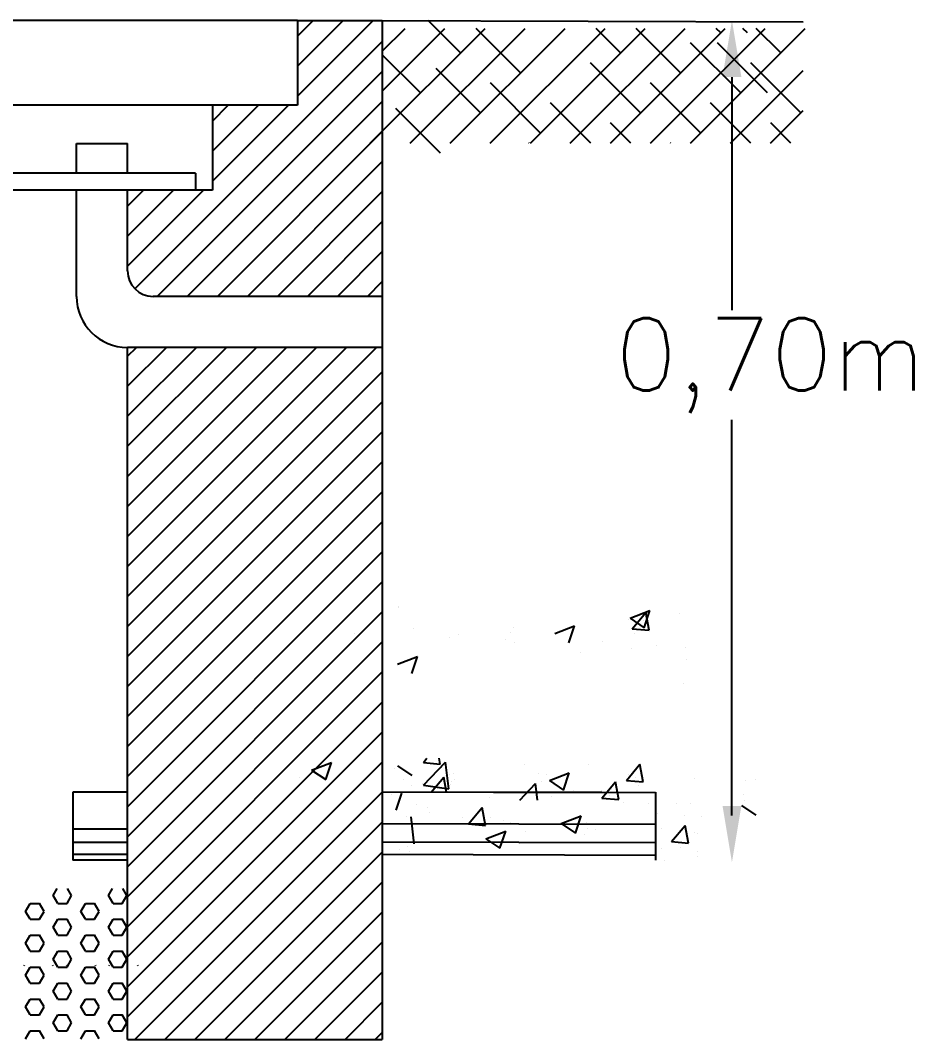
# Model space of a CAD drawing. Header units: inches. Extents: x 645122 to 645329, y 8794230 to 8794268.
# Drawn here: x 645299.994 to 645301.32, y 8794246.833 to 8794248.344 of the extents above; entities that cross this region are included whole.
import ezdxf
from ezdxf.enums import TextEntityAlignment as Align

# ---------------------------------------------------------------- set-up
doc = ezdxf.new("R2010")
doc.units = ezdxf.units.IN
doc.header["$LTSCALE"] = 8
doc.header["$MEASUREMENT"] = 0
doc.styles.add('ROMANS', font='romans', dxfattribs={"height": 0.2})

msp = doc.modelspace()

# ---------------------------------------------------------------- linework, layer by layer
for p, q in [((645300.4053, 8794248.3443), (645298.6669, 8794248.3443)), ((645300.4053, 8794248.3443), (645300.5313, 8794248.3443)), ((645300.4053, 8794248.2763), (645300.4733, 8794248.3443)), ((645300.4053, 8794248.2317), (645300.5179, 8794248.3443)), ((645300.4053, 8794248.3208), (645300.4288, 8794248.3443)), ((645300.4053, 8794248.3443), (645300.4053, 8794248.2184)), ((645300.5179, 8794248.3443), (645301.1558, 8794248.3424)), ((645300.5313, 8794248.3443), (645300.5313, 8794248.0924)), ((645300.6474, 8794248.2961), (645300.5994, 8794248.3441)), ((645300.5134, 8794248.1622), (645300.6837, 8794248.3325)), ((645300.5313, 8794248.2987), (645300.565, 8794248.3325)), ((645300.5313, 8794248.2394), (645300.6243, 8794248.3325)), ((645300.5728, 8794248.1622), (645300.7431, 8794248.3325)), ((645300.6322, 8794248.1622), (645300.8025, 8794248.3325)), ((645300.7364, 8794248.2664), (645300.6704, 8794248.3325)), ((645300.6916, 8794248.1622), (645300.8619, 8794248.3325)), ((645300.751, 8794248.1622), (645300.9213, 8794248.3325)), ((645300.8103, 8794248.1622), (645300.9806, 8794248.3325)), ((645300.8849, 8794248.2961), (645300.8485, 8794248.3325)), ((645300.8697, 8794248.1622), (645301.04, 8794248.3325)), ((645300.974, 8794248.2664), (645300.9079, 8794248.3325)), ((645300.9291, 8794248.1622), (645301.0994, 8794248.3325)), ((645300.9885, 8794248.1622), (645301.1588, 8794248.3325)), ((645301.0334, 8794248.3258), (645301.0267, 8794248.3325)), ((645301.073, 8794248.3258), (645301.0663, 8794248.3325)), ((645301.1224, 8794248.2961), (645301.0861, 8794248.3325)), ((645300.1642, 8794247.9461), (645300.5313, 8794248.3132)), ((645301.0631, 8794248.2367), (645300.9888, 8794248.3109)), ((645301.1027, 8794248.2367), (645301.0285, 8794248.3109)), ((645300.588, 8794248.2367), (645300.5313, 8794248.2934)), ((645300.9146, 8794248.207), (645300.8404, 8794248.2812)), ((645301.1521, 8794248.207), (645301.0779, 8794248.2812)), ((645300.1975, 8794247.9349), (645300.5313, 8794248.2686)), ((645300.6771, 8794248.207), (645300.611, 8794248.2731)), ((645301.0479, 8794248.1622), (645301.1558, 8794248.2701)), ((645300.7661, 8794248.1773), (645300.6919, 8794248.2516)), ((645301.0037, 8794248.1773), (645300.9294, 8794248.2516)), ((645300.4053, 8794248.2184), (645298.6669, 8794248.2184)), ((645300.242, 8794247.9349), (645300.5313, 8794248.2241)), ((645300.2793, 8794248.2184), (645300.2793, 8794248.0924)), ((645300.2793, 8794248.1058), (645300.3919, 8794248.2184)), ((645300.2793, 8794248.1948), (645300.3028, 8794248.2184)), ((645300.2793, 8794248.1503), (645300.3474, 8794248.2184)), ((645300.8407, 8794248.1622), (645300.781, 8794248.2219)), ((645301.0782, 8794248.1622), (645301.0185, 8794248.2219)), ((645300.6177, 8794248.1476), (645300.5516, 8794248.2137)), ((645301.1073, 8794248.1622), (645301.1558, 8794248.2107)), ((645300.9001, 8794248.1622), (645300.8701, 8794248.1922)), ((645301.1376, 8794248.1622), (645301.1076, 8794248.1922)), ((645300.2866, 8794247.9349), (645300.5313, 8794248.1796)), ((645300.0778, 8794248.1616), (645300.1533, 8794248.1616)), ((645300.0778, 8794248.1176), (645300.0778, 8794248.1616)), ((645300.1533, 8794248.1176), (645300.1533, 8794248.1616)), ((645300.749, 8794248.1622), (645300.7487, 8794248.1625)), ((645300.9595, 8794248.1622), (645300.9591, 8794248.1625)), ((645300.3311, 8794247.9349), (645300.5313, 8794248.135)), ((645300.2541, 8794248.1176), (645298.818, 8794248.1176)), ((645300.2541, 8794248.1176), (645300.2541, 8794248.0924)), ((645300.2793, 8794248.0924), (645298.7928, 8794248.0924)), ((645300.0778, 8794247.9349), (645300.0778, 8794248.0924)), ((645300.1533, 8794248.0243), (645300.2214, 8794248.0924)), ((645300.1533, 8794247.9798), (645300.2659, 8794248.0924)), ((645300.1533, 8794247.9727), (645300.1533, 8794248.0924)), ((645300.1533, 8794248.0689), (645300.1768, 8794248.0924)), ((645300.3756, 8794247.9349), (645300.5313, 8794248.0905)), ((645300.5313, 8794248.0924), (645300.5313, 8794246.8327)), ((645300.4202, 8794247.9349), (645300.5313, 8794248.046)), ((645300.4647, 8794247.9349), (645300.5313, 8794248.0014)), ((645300.5093, 8794247.9349), (645300.5313, 8794247.9569)), ((645300.5313, 8794247.9349), (645300.1911, 8794247.9349)), ((645300.1533, 8794246.8327), (645300.1533, 8794247.8593)), ((645300.5313, 8794247.8593), (645300.1533, 8794247.8593)), ((645300.1533, 8794247.4899), (645300.5227, 8794247.8593)), ((645300.1533, 8794247.5344), (645300.4782, 8794247.8593)), ((645300.1533, 8794247.7571), (645300.2555, 8794247.8593)), ((645300.1533, 8794247.8017), (645300.211, 8794247.8593)), ((645300.1533, 8794247.668), (645300.3446, 8794247.8593)), ((645300.1533, 8794247.7126), (645300.3001, 8794247.8593)), ((645300.1533, 8794247.8462), (645300.1664, 8794247.8593)), ((645300.1533, 8794247.6235), (645300.3891, 8794247.8593)), ((645300.1533, 8794247.579), (645300.4337, 8794247.8593)), ((645300.1533, 8794247.4453), (645300.5313, 8794247.8233)), ((645300.1533, 8794247.4008), (645300.5313, 8794247.7787)), ((645300.1533, 8794247.3563), (645300.5313, 8794247.7342)), ((645300.1533, 8794247.3117), (645300.5313, 8794247.6897)), ((645300.1533, 8794247.2672), (645300.5313, 8794247.6451)), ((645300.1533, 8794247.2227), (645300.5313, 8794247.6006)), ((645300.1533, 8794247.1781), (645300.5313, 8794247.556)), ((645300.1533, 8794247.1336), (645300.5313, 8794247.5115)), ((645300.5547, 8794247.4754), (645300.5547, 8794247.4754)), ((645300.1533, 8794247.089), (645300.5313, 8794247.467)), ((645300.5556, 8794247.4738), (645300.5556, 8794247.4738)), ((645300.899, 8794247.4577), (645300.9284, 8794247.469)), ((645300.9021, 8794247.4421), (645300.9224, 8794247.4662)), ((645300.9199, 8794247.4436), (645300.9284, 8794247.469)), ((645300.9272, 8794247.4399), (645300.9224, 8794247.4662)), ((645300.9729, 8794247.4643), (645300.9729, 8794247.4643)), ((645300.7872, 8794247.4351), (645300.8166, 8794247.4463)), ((645300.8081, 8794247.421), (645300.8166, 8794247.4463)), ((645300.8971, 8794247.456), (645300.8971, 8794247.456)), ((645300.899, 8794247.4577), (645300.9199, 8794247.4436)), ((645300.9191, 8794247.4546), (645300.9191, 8794247.4546)), ((645300.4901, 8794247.4357), (645300.4901, 8794247.4357)), ((645300.5769, 8794247.4431), (645300.5769, 8794247.4431)), ((645300.6305, 8794247.4298), (645300.6305, 8794247.4298)), ((645300.6441, 8794247.4333), (645300.6441, 8794247.4333)), ((645300.7208, 8794247.4366), (645300.7208, 8794247.4366)), ((645300.7267, 8794247.4443), (645300.7267, 8794247.4443)), ((645300.9021, 8794247.4421), (645300.9272, 8794247.4399)), ((645300.9061, 8794247.4353), (645300.9061, 8794247.4353)), ((645300.1533, 8794247.0445), (645300.5313, 8794247.4224)), ((645300.5254, 8794247.416), (645300.5254, 8794247.416)), ((645300.7142, 8794247.4262), (645300.7142, 8794247.4262)), ((645300.728, 8794247.4223), (645300.728, 8794247.4223)), ((645300.858, 8794247.4235), (645300.858, 8794247.4235)), ((645300.9384, 8794247.4167), (645300.9384, 8794247.4167)), ((645300.5541, 8794247.3896), (645300.5835, 8794247.4008)), ((645300.575, 8794247.3755), (645300.5835, 8794247.4008)), ((645300.8251, 8794247.4073), (645300.8251, 8794247.4073)), ((645300.9012, 8794247.4126), (645300.9012, 8794247.4126)), ((645300.981, 8794247.4141), (645300.981, 8794247.4141)), ((645300.9833, 8794247.3966), (645300.9833, 8794247.3966)), ((645300.1533, 8794247), (645300.5313, 8794247.3779)), ((645300.9785, 8794247.3601), (645300.9785, 8794247.3601)), ((645300.1533, 8794246.9554), (645300.5313, 8794247.3333)), ((645300.1533, 8794246.9109), (645300.5313, 8794247.2888)), ((645300.5922, 8794247.2435), (645300.5976, 8794247.2499)), ((645300.6173, 8794247.2413), (645300.6157, 8794247.2499)), ((645300.1533, 8794246.8664), (645300.5313, 8794247.2443)), ((645300.4265, 8794247.2324), (645300.4559, 8794247.2437)), ((645300.4474, 8794247.2183), (645300.4559, 8794247.2437)), ((645300.5501, 8794247.2349), (645300.5501, 8794247.2349)), ((645300.5541, 8794247.2385), (645300.575, 8794247.2245)), ((645300.5922, 8794247.2435), (645300.6173, 8794247.2413)), ((645300.5924, 8794247.2103), (645300.6251, 8794247.2443)), ((645300.6195, 8794247.2358), (645300.6195, 8794247.2358)), ((645300.6298, 8794247.2045), (645300.6251, 8794247.2443)), ((645300.7422, 8794247.2407), (645300.7422, 8794247.2407)), ((645300.8373, 8794247.24), (645300.8373, 8794247.24)), ((645300.8934, 8794247.2172), (645300.9136, 8794247.2413)), ((645300.9185, 8794247.215), (645300.9136, 8794247.2413)), ((645300.4083, 8794247.2211), (645300.4083, 8794247.2211)), ((645300.4265, 8794247.2324), (645300.4474, 8794247.2183)), ((645300.5623, 8794247.2187), (645300.5623, 8794247.2187)), ((645300.6038, 8794247.1997), (645300.6225, 8794247.222)), ((645300.6266, 8794247.1997), (645300.6225, 8794247.222)), ((645300.6246, 8794247.2245), (645300.6246, 8794247.2245)), ((645300.6317, 8794247.2261), (645300.6317, 8794247.2261)), ((645300.6371, 8794247.2268), (645300.6371, 8794247.2268)), ((645300.6384, 8794247.2182), (645300.6384, 8794247.2182)), ((645300.7626, 8794247.2273), (645300.7626, 8794247.2273)), ((645300.7743, 8794247.2254), (645300.7743, 8794247.2254)), ((645300.7793, 8794247.2168), (645300.8087, 8794247.2281)), ((645300.8002, 8794247.2027), (645300.8087, 8794247.2281)), ((645300.8964, 8794247.2252), (645300.8964, 8794247.2252)), ((645300.9065, 8794247.2208), (645300.9065, 8794247.2208)), ((645300.9944, 8794247.22), (645300.9944, 8794247.22)), ((645301.0854, 8794247.2183), (645301.0854, 8794247.2183)), ((645300.5744, 8794247.2092), (645300.5744, 8794247.2092)), ((645300.5908, 8794247.2121), (645300.5908, 8794247.2121)), ((645300.5924, 8794247.2103), (645300.6298, 8794247.2045)), ((645300.6324, 8794247.2116), (645300.6324, 8794247.2116)), ((645300.6345, 8794247.215), (645300.6345, 8794247.215)), ((645300.7352, 8794247.1878), (645300.7588, 8794247.2125)), ((645300.7617, 8794247.1878), (645300.7588, 8794247.2125)), ((645300.7677, 8794247.216), (645300.7677, 8794247.216)), ((645300.7793, 8794247.2168), (645300.8002, 8794247.2027)), ((645300.8571, 8794247.1908), (645300.8774, 8794247.215)), ((645300.871, 8794247.2038), (645300.871, 8794247.2038)), ((645300.8822, 8794247.1886), (645300.8774, 8794247.2149)), ((645300.8934, 8794247.2172), (645300.9185, 8794247.215)), ((645300.9116, 8794247.2095), (645300.9116, 8794247.2095)), ((645301.0697, 8794247.2174), (645301.0697, 8794247.2174)), ((645300.1533, 8794247.1997), (645300.0723, 8794247.1997)), ((645300.0723, 8794247.1997), (645300.0723, 8794247.0989)), ((645300.1642, 8794246.8327), (645300.5313, 8794247.1997)), ((645300.9366, 8794247.1985), (645300.5313, 8794247.1997)), ((645300.5445, 8794247.1958), (645300.5445, 8794247.1958)), ((645300.5517, 8794247.1728), (645300.5602, 8794247.1981)), ((645300.6909, 8794247.1912), (645300.6909, 8794247.1912)), ((645300.7538, 8794247.2003), (645300.7538, 8794247.2003)), ((645300.7823, 8794247.1931), (645300.7823, 8794247.1931)), ((645300.815, 8794247.2026), (645300.815, 8794247.2026)), ((645300.8566, 8794247.2022), (645300.8566, 8794247.2022)), ((645300.8571, 8794247.1908), (645300.8822, 8794247.1886)), ((645300.8681, 8794247.1945), (645300.8681, 8794247.1945)), ((645300.9366, 8794247.1997), (645300.9366, 8794247.0989)), ((645301.0667, 8794247.1955), (645301.0667, 8794247.1955)), ((645300.5816, 8794247.1808), (645300.5816, 8794247.1808)), ((645300.5988, 8794247.1773), (645300.5988, 8794247.1773)), ((645300.6592, 8794247.1526), (645300.6794, 8794247.1767)), ((645300.6843, 8794247.1504), (645300.6794, 8794247.1767)), ((645300.8887, 8794247.1848), (645300.8887, 8794247.1848)), ((645300.9259, 8794247.1836), (645300.9259, 8794247.1836)), ((645300.9675, 8794247.1832), (645300.9675, 8794247.1832)), ((645300.989, 8794247.1831), (645300.989, 8794247.1831)), ((645301.0644, 8794247.1798), (645301.0853, 8794247.1657)), ((645301.0691, 8794247.1869), (645301.0691, 8794247.1869)), ((645300.4968, 8794247.1647), (645300.4968, 8794247.1647)), ((645300.5667, 8794247.1635), (645300.5667, 8794247.1635)), ((645300.5788, 8794247.1231), (645300.5741, 8794247.163)), ((645300.6013, 8794247.1688), (645300.6013, 8794247.1688)), ((645300.6509, 8794247.1623), (645300.6509, 8794247.1623)), ((645300.6925, 8794247.1619), (645300.6925, 8794247.1619)), ((645300.7969, 8794247.1532), (645300.8263, 8794247.1645)), ((645300.8178, 8794247.1391), (645300.8263, 8794247.1645)), ((645300.939, 8794247.1683), (645300.939, 8794247.1683)), ((645300.98, 8794247.1648), (645300.98, 8794247.1648)), ((645301.0044, 8794247.1636), (645301.0044, 8794247.1636)), ((645300.1533, 8794247.1447), (645300.0723, 8794247.1447)), ((645300.2087, 8794246.8327), (645300.5313, 8794247.1552)), ((645300.9366, 8794247.1516), (645300.5313, 8794247.1529)), ((645300.6592, 8794247.1526), (645300.6843, 8794247.1504)), ((645300.7106, 8794247.157), (645300.7106, 8794247.157)), ((645300.721, 8794247.1552), (645300.721, 8794247.1552)), ((645300.7969, 8794247.1532), (645300.8178, 8794247.1391)), ((645300.8338, 8794247.1544), (645300.8338, 8794247.1544)), ((645300.8352, 8794247.1458), (645300.8352, 8794247.1458)), ((645300.8477, 8794247.1439), (645300.8477, 8794247.1439)), ((645300.9166, 8794247.1524), (645300.9166, 8794247.1524)), ((645300.9451, 8794247.1458), (645300.9451, 8794247.1458)), ((645300.9604, 8794247.1263), (645300.9806, 8794247.1504)), ((645300.9855, 8794247.1241), (645300.9806, 8794247.1504)), ((645300.9813, 8794247.1428), (645300.9813, 8794247.1428)), ((645300.685, 8794247.1306), (645300.7144, 8794247.1418)), ((645300.685, 8794247.1306), (645300.7059, 8794247.1165)), ((645300.7059, 8794247.1165), (645300.7144, 8794247.1418)), ((645300.7441, 8794247.1411), (645300.7441, 8794247.1411)), ((645300.8319, 8794247.1363), (645300.8319, 8794247.1363)), ((645300.9942, 8794247.1393), (645300.9942, 8794247.1393)), ((645300.9986, 8794247.138), (645300.9986, 8794247.138)), ((645300.1533, 8794247.1248), (645300.0723, 8794247.1248)), ((645300.9366, 8794247.1245), (645300.5313, 8794247.1257)), ((645300.5569, 8794247.1149), (645300.5569, 8794247.1149)), ((645300.5686, 8794247.1195), (645300.5686, 8794247.1195)), ((645300.6762, 8794247.1248), (645300.6762, 8794247.1248)), ((645300.7351, 8794247.1228), (645300.7351, 8794247.1228)), ((645300.9455, 8794247.1163), (645300.9455, 8794247.1163)), ((645300.9604, 8794247.1263), (645300.9855, 8794247.1241)), ((645300.9731, 8794247.1171), (645300.9731, 8794247.1171)), ((645300.1533, 8794247.1072), (645300.0723, 8794247.1072)), ((645300.1533, 8794247.0989), (645300.0723, 8794247.0989)), ((645300.2533, 8794246.8327), (645300.5313, 8794247.1107)), ((645300.9366, 8794247.1059), (645300.5313, 8794247.1071)), ((645300.571, 8794247.111), (645300.571, 8794247.111)), ((645300.781, 8794247.1055), (645300.781, 8794247.1055)), ((645300.9506, 8794247.0985), (645300.9506, 8794247.0985)), ((645300.9984, 8794247.1117), (645300.9984, 8794247.1117)), ((645300.9995, 8794247.1045), (645300.9995, 8794247.1045)), ((645300.043, 8794247.0465), (645300.0491, 8794247.057)), ((645300.0703, 8794247.0465), (645300.0643, 8794247.057)), ((645300.1249, 8794247.0465), (645300.131, 8794247.057)), ((645300.1522, 8794247.0465), (645300.1462, 8794247.057)), ((645300.2978, 8794246.8327), (645300.5313, 8794247.0661)), ((645300.0499, 8794247.0347), (645300.043, 8794247.0465)), ((645300.0635, 8794247.0347), (645300.0703, 8794247.0465)), ((645300.1318, 8794247.0347), (645300.1249, 8794247.0465)), ((645300.1454, 8794247.0347), (645300.1522, 8794247.0465)), ((645300.0021, 8794247.0229), (645300.0089, 8794247.0347)), ((645300.0089, 8794247.0111), (645300.0021, 8794247.0229)), ((645300.0089, 8794247.0347), (645300.0226, 8794247.0347)), ((645300.0294, 8794247.0229), (645300.0226, 8794247.0347)), ((645300.0226, 8794247.0111), (645300.0294, 8794247.0229)), ((645300.0499, 8794247.0347), (645300.0635, 8794247.0347)), ((645300.084, 8794247.0229), (645300.0908, 8794247.0347)), ((645300.0908, 8794247.0111), (645300.084, 8794247.0229)), ((645300.0908, 8794247.0347), (645300.1045, 8794247.0347)), ((645300.1113, 8794247.0229), (645300.1045, 8794247.0347)), ((645300.1045, 8794247.0111), (645300.1113, 8794247.0229)), ((645300.1318, 8794247.0347), (645300.1454, 8794247.0347)), ((645300.3423, 8794246.8327), (645300.5313, 8794247.0216)), ((645300.0089, 8794247.0111), (645300.0226, 8794247.0111)), ((645300.043, 8794246.9993), (645300.0499, 8794247.0111)), ((645300.0499, 8794247.0111), (645300.0635, 8794247.0111)), ((645300.0703, 8794246.9993), (645300.0635, 8794247.0111)), ((645300.0908, 8794247.0111), (645300.1045, 8794247.0111)), ((645300.1249, 8794246.9993), (645300.1318, 8794247.0111)), ((645300.1318, 8794247.0111), (645300.1454, 8794247.0111)), ((645300.1522, 8794246.9993), (645300.1454, 8794247.0111)), ((645300.0499, 8794246.9874), (645300.043, 8794246.9993)), ((645300.0635, 8794246.9874), (645300.0703, 8794246.9993)), ((645300.1318, 8794246.9874), (645300.1249, 8794246.9993)), ((645300.1454, 8794246.9874), (645300.1522, 8794246.9993)), ((645300.0021, 8794246.9756), (645300.0089, 8794246.9874)), ((645300.0089, 8794246.9874), (645300.0226, 8794246.9874)), ((645300.0294, 8794246.9756), (645300.0226, 8794246.9874)), ((645300.0499, 8794246.9874), (645300.0635, 8794246.9874)), ((645300.084, 8794246.9756), (645300.0908, 8794246.9874)), ((645300.0908, 8794246.9874), (645300.1045, 8794246.9874)), ((645300.1113, 8794246.9756), (645300.1045, 8794246.9874)), ((645300.1318, 8794246.9874), (645300.1454, 8794246.9874)), ((645300.3869, 8794246.8327), (645300.5313, 8794246.977)), ((645300.0089, 8794246.9638), (645300.0021, 8794246.9756)), ((645300.0089, 8794246.9638), (645300.0226, 8794246.9638)), ((645300.0226, 8794246.9638), (645300.0294, 8794246.9756)), ((645300.043, 8794246.952), (645300.0499, 8794246.9638)), ((645300.0499, 8794246.9638), (645300.0635, 8794246.9638)), ((645300.0703, 8794246.952), (645300.0635, 8794246.9638)), ((645300.0908, 8794246.9638), (645300.084, 8794246.9756)), ((645300.0908, 8794246.9638), (645300.1045, 8794246.9638)), ((645300.1045, 8794246.9638), (645300.1113, 8794246.9756)), ((645300.1249, 8794246.952), (645300.1318, 8794246.9638)), ((645300.1318, 8794246.9638), (645300.1454, 8794246.9638)), ((645300.1522, 8794246.952), (645300.1454, 8794246.9638)), ((645300.0499, 8794246.9402), (645300.043, 8794246.952)), ((645300.0635, 8794246.9402), (645300.0703, 8794246.952)), ((645300.1318, 8794246.9402), (645300.1249, 8794246.952)), ((645300.1454, 8794246.9402), (645300.1522, 8794246.952)), ((645300.0001, 8794246.9423), (645300.0006, 8794246.9432)), ((645300.0021, 8794246.9283), (645300.0089, 8794246.9402)), ((645300.0089, 8794246.9402), (645300.0226, 8794246.9402)), ((645300.0294, 8794246.9283), (645300.0226, 8794246.9402)), ((645300.0431, 8794246.9423), (645300.0426, 8794246.9432)), ((645300.0499, 8794246.9402), (645300.0635, 8794246.9402)), ((645300.0631, 8794246.9423), (645300.0636, 8794246.9432)), ((645300.084, 8794246.9283), (645300.0908, 8794246.9402)), ((645300.0908, 8794246.9402), (645300.1045, 8794246.9402)), ((645300.1113, 8794246.9283), (645300.1045, 8794246.9402)), ((645300.1061, 8794246.9423), (645300.1056, 8794246.9432)), ((645300.1261, 8794246.9423), (645300.1266, 8794246.9432)), ((645300.1318, 8794246.9402), (645300.1454, 8794246.9402)), ((645300.1691, 8794246.9423), (645300.1686, 8794246.9432)), ((645300.4314, 8794246.8327), (645300.5313, 8794246.9325)), ((645300.0089, 8794246.9165), (645300.0021, 8794246.9283)), ((645300.0089, 8794246.9165), (645300.0226, 8794246.9165)), ((645300.0226, 8794246.9165), (645300.0294, 8794246.9283)), ((645300.043, 8794246.9047), (645300.0499, 8794246.9165)), ((645300.0499, 8794246.9165), (645300.0635, 8794246.9165)), ((645300.0703, 8794246.9047), (645300.0635, 8794246.9165)), ((645300.0908, 8794246.9165), (645300.084, 8794246.9283)), ((645300.0908, 8794246.9165), (645300.1045, 8794246.9165)), ((645300.1045, 8794246.9165), (645300.1113, 8794246.9283)), ((645300.1249, 8794246.9047), (645300.1318, 8794246.9165)), ((645300.1318, 8794246.9165), (645300.1454, 8794246.9165)), ((645300.1522, 8794246.9047), (645300.1454, 8794246.9165)), ((645300.0499, 8794246.8929), (645300.043, 8794246.9047)), ((645300.0635, 8794246.8929), (645300.0703, 8794246.9047)), ((645300.1318, 8794246.8929), (645300.1249, 8794246.9047)), ((645300.1454, 8794246.8929), (645300.1522, 8794246.9047)), ((645300.0021, 8794246.8811), (645300.0089, 8794246.8929)), ((645300.0089, 8794246.8929), (645300.0226, 8794246.8929)), ((645300.0294, 8794246.8811), (645300.0226, 8794246.8929)), ((645300.0499, 8794246.8929), (645300.0635, 8794246.8929)), ((645300.084, 8794246.8811), (645300.0908, 8794246.8929)), ((645300.0908, 8794246.8929), (645300.1045, 8794246.8929)), ((645300.1113, 8794246.8811), (645300.1045, 8794246.8929)), ((645300.1318, 8794246.8929), (645300.1454, 8794246.8929)), ((645300.476, 8794246.8327), (645300.5313, 8794246.888)), ((645300.0089, 8794246.8693), (645300.0021, 8794246.8811)), ((645300.0226, 8794246.8693), (645300.0294, 8794246.8811)), ((645300.0908, 8794246.8693), (645300.084, 8794246.8811)), ((645300.1045, 8794246.8693), (645300.1113, 8794246.8811)), ((645300.0089, 8794246.8693), (645300.0226, 8794246.8693)), ((645300.043, 8794246.8574), (645300.0499, 8794246.8693)), ((645300.0499, 8794246.8456), (645300.043, 8794246.8574)), ((645300.0499, 8794246.8693), (645300.0635, 8794246.8693)), ((645300.0703, 8794246.8574), (645300.0635, 8794246.8693)), ((645300.0635, 8794246.8456), (645300.0703, 8794246.8574)), ((645300.0908, 8794246.8693), (645300.1045, 8794246.8693)), ((645300.1249, 8794246.8574), (645300.1318, 8794246.8693)), ((645300.1318, 8794246.8456), (645300.1249, 8794246.8574)), ((645300.1318, 8794246.8693), (645300.1454, 8794246.8693)), ((645300.1522, 8794246.8574), (645300.1454, 8794246.8693)), ((645300.1454, 8794246.8456), (645300.1522, 8794246.8574)), ((645300.0021, 8794246.8338), (645300.0089, 8794246.8456)), ((645300.0089, 8794246.8456), (645300.0226, 8794246.8456)), ((645300.0294, 8794246.8338), (645300.0226, 8794246.8456)), ((645300.0499, 8794246.8456), (645300.0635, 8794246.8456)), ((645300.084, 8794246.8338), (645300.0908, 8794246.8456)), ((645300.0908, 8794246.8456), (645300.1045, 8794246.8456)), ((645300.1113, 8794246.8338), (645300.1045, 8794246.8456)), ((645300.1318, 8794246.8456), (645300.1454, 8794246.8456)), ((645300.5205, 8794246.8327), (645300.5313, 8794246.8434)), ((645300.1533, 8794246.8327), (645300.5313, 8794246.8327))]:
    msp.add_line(p, q)
at = {"linetype": 'ByBlock'}
for p, q in [((645301.0501, 8794248.2603), (645301.0501, 8794247.9144)), ((645301.0501, 8794247.165), (645301.0501, 8794247.7521)), ((645300.6964, 8794247.1997), (645300.8569, 8794247.1997))]:
    msp.add_line(p, q, dxfattribs=at)
for centre, radius in [((645300.1911, 8794247.9727), 0.0378), ((645300.1533, 8794247.9349), 0.0756)]:
    msp.add_arc(centre, radius, 180, 270)
for points in [[(645301.0361, 8794248.2603), (645301.0641, 8794248.2603), (645301.0501, 8794248.3443)], [(645301.0361, 8794247.1794), (645301.0641, 8794247.1794), (645301.0501, 8794247.0955)]]:
    msp.add_solid(points, dxfattribs=at)
at = {"layer": 'Defpoints', "linetype": 'ByBlock'}
msp.add_point((645300.6911, 8794247.1997), dxfattribs=at)

# ---------------------------------------------------------------- texts
at = {"style": 'ROMANS'}
msp.add_text('0,70m', height=0.10767, dxfattribs=at).set_placement((645301.1074, 8794247.8326), align=Align.MIDDLE)

doc.saveas('drawing.dxf')
